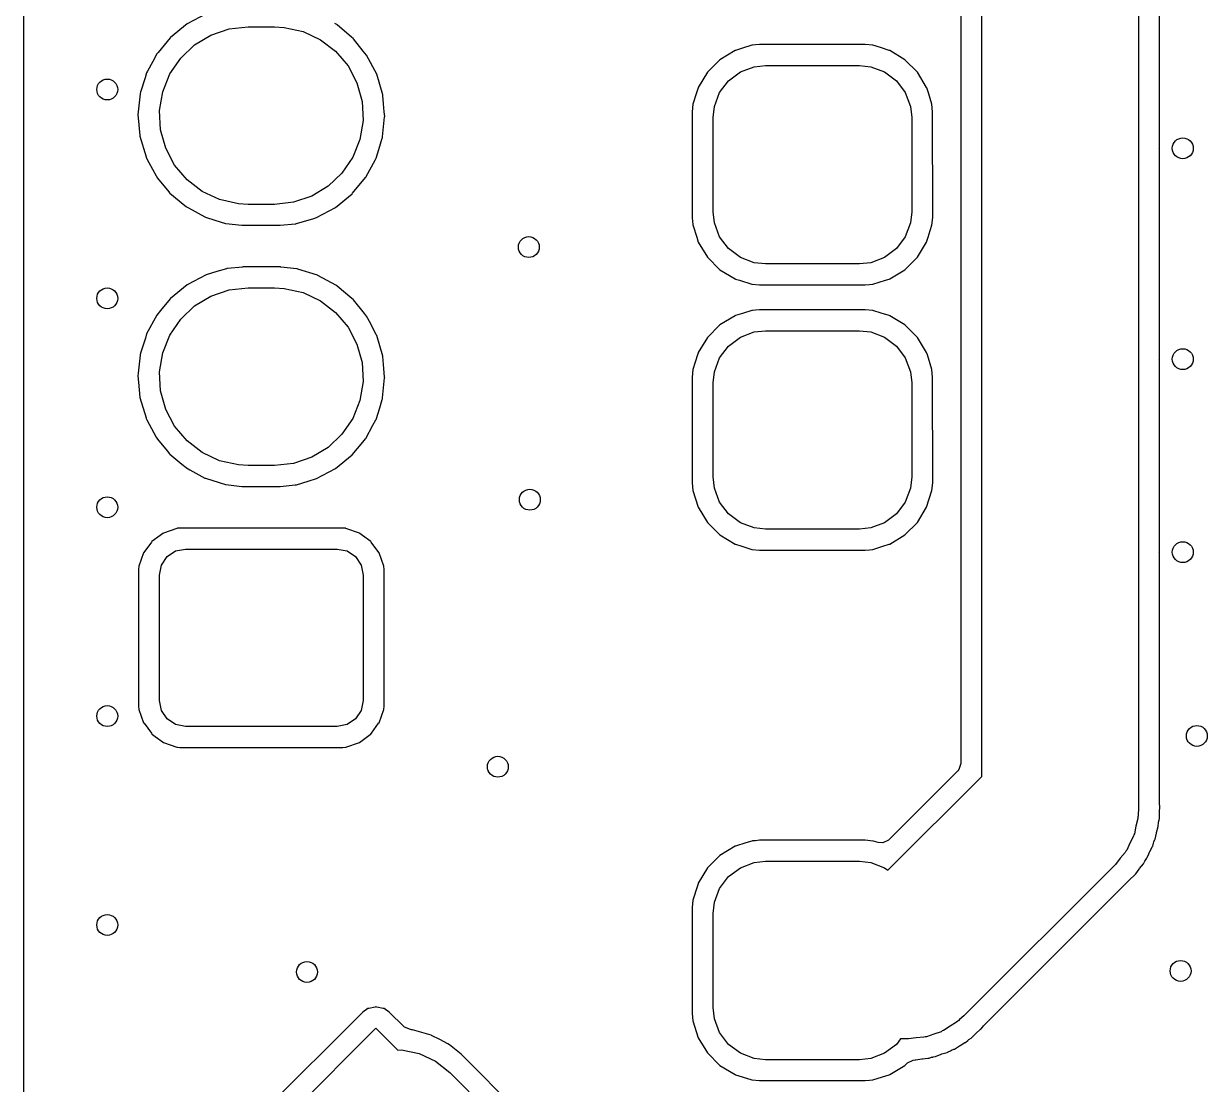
# Model space of a CAD drawing. Extents: x 100.2 to 143.8, y -109.8 to -50.2.
# Drawn here: x 100.2 to 111.53, y -70.53 to -60.37 of the extents above; entities that cross this region are included whole.
import ezdxf

# ---------------------------------------------------------------- set-up
doc = ezdxf.new("R2010")
doc.units = 0
doc.layers.add('BLACK', color=7, linetype='CONTINUOUS')

msp = doc.modelspace()

# ---------------------------------------------------------------- linework, layer by layer
at = {"layer": 'BLACK', "linetype": 'CONTINUOUS'}
for p, q in [((100.2, -103.278), (100.2, -56.7219)), ((109.37, -67.5786), (109.37, -58.78)), ((109.17, -58.8461), (109.17, -67.4545)), ((110.87, -59.0907), (110.87, -67.8892)), ((111.071, -61.558), (111.071, -59.7)), ((101.948, -60.2741), (101.766, -60.3708)), ((101.766, -60.3708), (101.606, -60.501)), ((103.196, -60.379), (103.177, -60.3685)), ((103.2, -60.3821), (103.196, -60.379)), ((103.338, -60.4979), (103.2, -60.3821)), ((103.2, -60.3821), (103.2, -60.3821)), ((101.606, -60.501), (101.603, -60.5047)), ((101.836, -60.573), (101.993, -60.4784)), ((101.993, -60.4784), (102.167, -60.4198)), ((102.167, -60.4198), (102.35, -60.4)), ((102.35, -60.4), (102.6, -60.4)), ((102.6, -60.4), (102.695, -60.4053)), ((102.695, -60.4053), (102.874, -60.4453)), ((102.874, -60.4453), (103.04, -60.5229)), ((103.354, -60.5114), (103.338, -60.4979)), ((101.603, -60.5047), (101.486, -60.6461)), ((101.603, -60.5047), (101.603, -60.5047)), ((101.703, -60.6991), (101.836, -60.573)), ((103.04, -60.5229), (103.186, -60.6345)), ((103.357, -60.5152), (103.354, -60.5114)), ((103.451, -60.632), (103.357, -60.5152)), ((103.357, -60.5152), (103.357, -60.5152)), ((107.082, -60.6042), (107.015, -60.6251)), ((107.171, -60.5762), (107.082, -60.6042)), ((107.176, -60.5757), (107.171, -60.5762)), ((107.204, -60.5731), (107.176, -60.5757)), ((107.176, -60.5757), (107.176, -60.5757)), ((107.244, -60.5695), (107.204, -60.5731)), ((107.75, -60.5695), (107.244, -60.5695)), ((108.256, -60.5695), (107.75, -60.5695)), ((108.329, -60.5762), (108.256, -60.5695)), ((108.4, -60.5986), (108.329, -60.5762)), ((108.485, -60.6251), (108.4, -60.5986)), ((101.475, -60.6597), (101.435, -60.7328)), ((101.486, -60.6461), (101.475, -60.6597)), ((101.599, -60.8509), (101.703, -60.6991)), ((103.186, -60.6345), (103.305, -60.7747)), ((103.483, -60.672), (103.451, -60.632)), ((103.579, -60.8546), (103.483, -60.672)), ((106.864, -60.7146), (106.745, -60.8345)), ((107.009, -60.6268), (106.864, -60.7146)), ((107.015, -60.6251), (107.009, -60.6268)), ((107.015, -60.6251), (107.015, -60.6251)), ((108.491, -60.6268), (108.485, -60.6251)), ((108.485, -60.6251), (108.485, -60.6251)), ((108.636, -60.7146), (108.491, -60.6268)), ((108.755, -60.8345), (108.636, -60.7146)), ((101.377, -60.8409), (101.362, -60.8899)), ((101.385, -60.8252), (101.377, -60.8409)), ((101.435, -60.7328), (101.385, -60.8252)), ((103.305, -60.7747), (103.39, -60.9371)), ((106.745, -60.8345), (106.657, -60.9794)), ((106.946, -60.9164), (107.06, -60.8314)), ((107.06, -60.8314), (107.192, -60.7817)), ((107.192, -60.7817), (107.3, -60.77)), ((107.3, -60.77), (108.2, -60.77)), ((108.2, -60.77), (108.308, -60.7817)), ((108.308, -60.7817), (108.44, -60.8314)), ((108.44, -60.8314), (108.554, -60.9164)), ((108.843, -60.9794), (108.755, -60.8345)), ((101.362, -60.8899), (101.319, -61.0271)), ((101.531, -61.0214), (101.599, -60.8509)), ((103.39, -60.9371), (103.439, -61.1141)), ((103.637, -61.0522), (103.579, -60.8546)), ((106.861, -61.0297), (106.946, -60.9164)), ((108.554, -60.9164), (108.639, -61.0297)), ((101.315, -61.0426), (101.297, -61.215)), ((101.316, -61.0377), (101.315, -61.0426)), ((101.315, -61.0426), (101.315, -61.0426)), ((101.319, -61.0271), (101.316, -61.0377)), ((101.501, -61.2026), (101.531, -61.0214)), ((103.637, -61.057), (103.637, -61.0522)), ((103.645, -61.1361), (103.637, -61.057)), ((103.637, -61.057), (103.637, -61.057)), ((106.64, -61.0331), (106.606, -61.1412)), ((106.655, -60.9851), (106.64, -61.0331)), ((106.657, -60.9794), (106.655, -60.9851)), ((106.655, -60.9851), (106.655, -60.9851)), ((106.812, -61.1624), (106.861, -61.0297)), ((108.639, -61.0297), (108.688, -61.1624)), ((108.845, -60.9851), (108.843, -60.9794)), ((108.86, -61.0331), (108.845, -60.9851)), ((108.845, -60.9851), (108.845, -60.9851)), ((108.894, -61.1412), (108.86, -61.0331)), ((103.439, -61.1141), (103.449, -61.2974)), ((103.652, -61.2137), (103.645, -61.1361)), ((106.606, -61.1412), (106.6, -61.2137)), ((106.8, -61.2697), (106.812, -61.1624)), ((108.688, -61.1624), (108.7, -61.2697)), ((108.9, -61.2137), (108.894, -61.1412)), ((101.297, -61.215), (101.294, -61.2426)), ((101.294, -61.2426), (101.297, -61.2718)), ((101.297, -61.2718), (101.312, -61.4398)), ((101.511, -61.3859), (101.501, -61.2026)), ((103.635, -61.4524), (103.655, -61.2622)), ((103.656, -61.2574), (103.652, -61.2137)), ((103.655, -61.2622), (103.656, -61.2574)), ((103.655, -61.2622), (103.655, -61.2622)), ((106.6, -61.2137), (106.6, -62.2263)), ((106.8, -62.1703), (106.8, -61.2697)), ((108.7, -61.2697), (108.7, -62.1703)), ((108.901, -62.2263), (108.9, -61.2137)), ((101.56, -61.5629), (101.511, -61.3859)), ((103.449, -61.2974), (103.419, -61.4786)), ((101.312, -61.4398), (101.313, -61.4478)), ((101.313, -61.4478), (101.371, -61.6454)), ((103.419, -61.4786), (103.351, -61.6491)), ((103.599, -61.5741), (103.633, -61.4669)), ((103.633, -61.4669), (103.634, -61.4623)), ((103.633, -61.4669), (103.633, -61.4669)), ((103.634, -61.4623), (103.635, -61.4524)), ((101.645, -61.7253), (101.56, -61.5629)), ((103.573, -61.6591), (103.599, -61.5741)), ((111.07, -61.563), (111.071, -61.558)), ((111.071, -61.568), (111.07, -61.563)), ((111.071, -63.577), (111.071, -61.568)), ((101.371, -61.6454), (101.374, -61.6497)), ((101.374, -61.6497), (101.374, -61.6497)), ((101.374, -61.6497), (101.399, -61.6978)), ((101.399, -61.6978), (101.467, -61.828)), ((101.764, -61.8655), (101.645, -61.7253)), ((103.351, -61.6491), (103.247, -61.8009)), ((103.475, -61.8403), (103.567, -61.6712)), ((103.567, -61.6712), (103.571, -61.6633)), ((103.571, -61.6633), (103.573, -61.6591)), ((103.571, -61.6633), (103.571, -61.6633)), ((101.467, -61.828), (101.482, -61.8475)), ((101.482, -61.8475), (101.588, -61.9788)), ((103.247, -61.8009), (103.114, -61.9271)), ((103.349, -61.9932), (103.472, -61.844)), ((103.472, -61.844), (103.475, -61.8403)), ((103.472, -61.844), (103.472, -61.844)), ((101.91, -61.9771), (101.764, -61.8655)), ((103.114, -61.9271), (102.957, -62.0216)), ((101.588, -61.9788), (101.596, -61.9886)), ((101.596, -61.9886), (101.6, -61.9917)), ((101.6, -61.9917), (101.6, -61.9917)), ((101.6, -61.9917), (101.743, -62.1121)), ((102.076, -62.0547), (101.91, -61.9771)), ((102.255, -62.0947), (102.076, -62.0547)), ((102.783, -62.0802), (102.6, -62.1)), ((102.957, -62.0216), (102.783, -62.0802)), ((103.184, -62.1292), (103.344, -61.999)), ((103.344, -61.999), (103.349, -61.9932)), ((101.743, -62.1121), (101.754, -62.121)), ((101.754, -62.121), (101.758, -62.1233)), ((101.758, -62.1233), (101.758, -62.1233)), ((101.758, -62.1233), (101.777, -62.1341)), ((101.777, -62.1341), (101.934, -62.2202)), ((102.35, -62.1), (102.255, -62.0947)), ((102.6, -62.1), (102.35, -62.1)), ((103.002, -62.2259), (103.184, -62.1292)), ((106.812, -62.2776), (106.8, -62.1703)), ((108.7, -62.1703), (108.688, -62.2776)), ((101.934, -62.2202), (101.939, -62.2217)), ((101.939, -62.2217), (101.939, -62.2217)), ((101.939, -62.2217), (102.029, -62.2502)), ((102.029, -62.2502), (102.131, -62.2825)), ((102.131, -62.2825), (102.135, -62.2831)), ((102.135, -62.2831), (102.135, -62.2831)), ((102.135, -62.2831), (102.288, -62.3002)), ((102.288, -62.3002), (102.288, -62.3002)), ((102.288, -62.3002), (102.291, -62.3005)), ((102.291, -62.3005), (102.652, -62.3005)), ((102.652, -62.3005), (102.654, -62.3003)), ((102.654, -62.3003), (102.8, -62.286)), ((102.654, -62.3003), (102.654, -62.3003)), ((102.8, -62.286), (102.805, -62.2855)), ((102.8, -62.286), (102.8, -62.286)), ((102.805, -62.2855), (102.81, -62.2841)), ((102.81, -62.2841), (102.976, -62.2339)), ((102.81, -62.2841), (102.81, -62.2841)), ((102.976, -62.2339), (103.002, -62.2259)), ((106.6, -62.2263), (106.6, -62.2285)), ((106.6, -62.2285), (106.6, -62.2285)), ((106.6, -62.2285), (106.605, -62.2914)), ((106.605, -62.2914), (106.606, -62.2988)), ((106.606, -62.2988), (106.608, -62.3038)), ((106.608, -62.3038), (106.608, -62.3039)), ((106.608, -62.3039), (106.642, -62.4129)), ((106.861, -62.4103), (106.812, -62.2776)), ((108.688, -62.2776), (108.639, -62.4103)), ((108.877, -62.3515), (108.894, -62.2988)), ((108.894, -62.2988), (108.901, -62.2263)), ((106.642, -62.4129), (106.657, -62.4606)), ((106.946, -62.5236), (106.861, -62.4103)), ((108.639, -62.4103), (108.554, -62.5236)), ((108.843, -62.4606), (108.858, -62.4129)), ((108.858, -62.4129), (108.877, -62.3515)), ((106.657, -62.4606), (106.745, -62.6055)), ((107.06, -62.6086), (106.946, -62.5236)), ((108.554, -62.5236), (108.44, -62.6086)), ((108.755, -62.6055), (108.843, -62.4606)), ((106.745, -62.6055), (106.864, -62.7254)), ((107.192, -62.6583), (107.06, -62.6086)), ((108.44, -62.6086), (108.308, -62.6583)), ((108.636, -62.7254), (108.755, -62.6055)), ((102.048, -62.7437), (101.948, -62.7741)), ((102.14, -62.7159), (102.048, -62.7437)), ((102.145, -62.7145), (102.14, -62.7159)), ((102.14, -62.7159), (102.14, -62.7159)), ((102.15, -62.714), (102.145, -62.7145)), ((102.296, -62.6997), (102.15, -62.714)), ((102.15, -62.714), (102.15, -62.714)), ((102.298, -62.6995), (102.296, -62.6997)), ((102.296, -62.6997), (102.296, -62.6997)), ((102.659, -62.6995), (102.298, -62.6995)), ((102.662, -62.6998), (102.659, -62.6995)), ((102.815, -62.7169), (102.662, -62.6998)), ((102.662, -62.6998), (102.662, -62.6998)), ((102.819, -62.7175), (102.815, -62.7169)), ((102.815, -62.7169), (102.815, -62.7169)), ((102.824, -62.7189), (102.819, -62.7175)), ((103.011, -62.7783), (102.824, -62.7189)), ((106.864, -62.7254), (107.009, -62.8132)), ((107.3, -62.67), (107.192, -62.6583)), ((108.2, -62.67), (107.3, -62.67)), ((108.308, -62.6583), (108.2, -62.67)), ((108.491, -62.8132), (108.636, -62.7254)), ((101.766, -62.8708), (101.606, -63.001)), ((101.948, -62.7741), (101.766, -62.8708)), ((103.016, -62.7798), (103.011, -62.7783)), ((103.011, -62.7783), (103.011, -62.7783)), ((103.104, -62.8283), (103.016, -62.7798)), ((103.189, -62.875), (103.104, -62.8283)), ((103.196, -62.879), (103.189, -62.875)), ((103.2, -62.8821), (103.196, -62.879)), ((107.009, -62.8132), (107.015, -62.8149)), ((107.015, -62.8149), (107.015, -62.8149)), ((107.015, -62.8149), (107.051, -62.8261)), ((107.051, -62.8261), (107.171, -62.8638)), ((107.171, -62.8638), (107.244, -62.8705)), ((107.244, -62.8705), (107.75, -62.8705)), ((107.75, -62.8705), (108.256, -62.8705)), ((108.256, -62.8705), (108.296, -62.8669)), ((108.296, -62.8669), (108.324, -62.8643)), ((108.324, -62.8643), (108.329, -62.8638)), ((108.324, -62.8643), (108.324, -62.8643)), ((108.329, -62.8638), (108.449, -62.8261)), ((108.449, -62.8261), (108.485, -62.8149)), ((108.485, -62.8149), (108.491, -62.8132)), ((108.485, -62.8149), (108.485, -62.8149)), ((101.836, -63.073), (101.993, -62.9784)), ((101.993, -62.9784), (102.167, -62.9198)), ((102.167, -62.9198), (102.35, -62.9)), ((102.35, -62.9), (102.6, -62.9)), ((102.6, -62.9), (102.695, -62.9053)), ((102.695, -62.9053), (102.874, -62.9453)), ((102.874, -62.9453), (103.04, -63.0229)), ((103.342, -63.001), (103.2, -62.8821)), ((103.2, -62.8821), (103.2, -62.8821)), ((101.603, -63.0047), (101.511, -63.1162)), ((101.606, -63.001), (101.603, -63.0047)), ((101.603, -63.0047), (101.603, -63.0047)), ((101.703, -63.1991), (101.836, -63.073)), ((103.04, -63.0229), (103.186, -63.1345)), ((103.354, -63.0114), (103.342, -63.001)), ((103.357, -63.0152), (103.354, -63.0114)), ((103.462, -63.1456), (103.357, -63.0152)), ((103.357, -63.0152), (103.357, -63.0152)), ((101.475, -63.1597), (101.377, -63.3409)), ((101.511, -63.1162), (101.475, -63.1597)), ((101.599, -63.3509), (101.703, -63.1991)), ((103.186, -63.1345), (103.305, -63.2747)), ((103.483, -63.172), (103.462, -63.1456)), ((103.522, -63.2454), (103.483, -63.172)), ((107.009, -63.1668), (106.864, -63.2546)), ((107.015, -63.1651), (107.009, -63.1668)), ((107.08, -63.1448), (107.015, -63.1651)), ((107.015, -63.1651), (107.015, -63.1651)), ((107.171, -63.1162), (107.08, -63.1448)), ((107.176, -63.1157), (107.171, -63.1162)), ((107.204, -63.1131), (107.176, -63.1157)), ((107.176, -63.1157), (107.176, -63.1157)), ((107.244, -63.1095), (107.204, -63.1131)), ((107.75, -63.1095), (107.244, -63.1095)), ((108.256, -63.1095), (107.75, -63.1095)), ((108.329, -63.1162), (108.256, -63.1095)), ((108.407, -63.1405), (108.329, -63.1162)), ((108.485, -63.1651), (108.407, -63.1405)), ((108.491, -63.1668), (108.485, -63.1651)), ((108.485, -63.1651), (108.485, -63.1651)), ((108.636, -63.2546), (108.491, -63.1668)), ((103.305, -63.2747), (103.39, -63.4371)), ((103.575, -63.3483), (103.522, -63.2454)), ((106.864, -63.2546), (106.745, -63.3745)), ((107.06, -63.3714), (107.192, -63.3217)), ((107.192, -63.3217), (107.3, -63.31)), ((107.3, -63.31), (108.2, -63.31)), ((108.2, -63.31), (108.308, -63.3217)), ((108.308, -63.3217), (108.44, -63.3714)), ((108.755, -63.3745), (108.636, -63.2546)), ((101.365, -63.3796), (101.323, -63.5143)), ((101.377, -63.3409), (101.365, -63.3796)), ((101.531, -63.5214), (101.599, -63.3509)), ((103.39, -63.4371), (103.439, -63.6141)), ((103.579, -63.3546), (103.575, -63.3483)), ((103.637, -63.5522), (103.579, -63.3546)), ((106.745, -63.3745), (106.657, -63.5194)), ((106.946, -63.4564), (107.06, -63.3714)), ((108.44, -63.3714), (108.554, -63.4564)), ((108.843, -63.5194), (108.755, -63.3745)), ((101.315, -63.5426), (101.297, -63.7166)), ((101.316, -63.5377), (101.315, -63.5426)), ((101.315, -63.5426), (101.315, -63.5426)), ((101.323, -63.5143), (101.316, -63.5377)), ((101.501, -63.7026), (101.531, -63.5214)), ((103.637, -63.557), (103.637, -63.5522)), ((103.637, -63.557), (103.637, -63.557)), ((103.648, -63.6706), (103.637, -63.557)), ((106.65, -63.5404), (106.606, -63.6812)), ((106.655, -63.5251), (106.65, -63.5404)), ((106.657, -63.5194), (106.655, -63.5251)), ((106.655, -63.5251), (106.655, -63.5251)), ((106.861, -63.5697), (106.946, -63.4564)), ((108.554, -63.4564), (108.639, -63.5697)), ((108.845, -63.5251), (108.843, -63.5194)), ((108.85, -63.5404), (108.845, -63.5251)), ((108.845, -63.5251), (108.845, -63.5251)), ((108.894, -63.6812), (108.85, -63.5404)), ((103.439, -63.6141), (103.449, -63.7974)), ((103.655, -63.7537), (103.648, -63.6706)), ((106.812, -63.7024), (106.861, -63.5697)), ((108.639, -63.5697), (108.688, -63.7024)), ((111.07, -63.582), (111.071, -63.577)), ((111.071, -63.587), (111.07, -63.582)), ((111.071, -65.425), (111.071, -63.587)), ((101.297, -63.7166), (101.294, -63.7426)), ((101.294, -63.7426), (101.3, -63.8026)), ((101.511, -63.8859), (101.501, -63.7026)), ((103.635, -63.9524), (103.655, -63.7622)), ((103.656, -63.7574), (103.655, -63.7537)), ((103.655, -63.7622), (103.656, -63.7574)), ((103.655, -63.7622), (103.655, -63.7622)), ((106.606, -63.6812), (106.6, -63.7537)), ((106.6, -63.7537), (106.6, -64.7663)), ((106.8, -63.8097), (106.812, -63.7024)), ((108.688, -63.7024), (108.7, -63.8097)), ((108.9, -63.7537), (108.894, -63.6812)), ((108.901, -64.7663), (108.9, -63.7537)), ((101.3, -63.8026), (101.307, -63.8755)), ((101.307, -63.8755), (101.313, -63.9478)), ((101.56, -64.0629), (101.511, -63.8859)), ((103.449, -63.7974), (103.419, -63.9786)), ((106.8, -64.7103), (106.8, -63.8097)), ((108.7, -63.8097), (108.7, -64.7103)), ((101.313, -63.9478), (101.371, -64.1454)), ((103.419, -63.9786), (103.351, -64.1491)), ((103.608, -64.0474), (103.633, -63.9669)), ((103.633, -63.9669), (103.634, -63.9623)), ((103.633, -63.9669), (103.633, -63.9669)), ((103.634, -63.9623), (103.635, -63.9524)), ((101.645, -64.2253), (101.56, -64.0629)), ((103.573, -64.1591), (103.608, -64.0474)), ((101.371, -64.1454), (101.374, -64.1497)), ((101.374, -64.1497), (101.374, -64.1497)), ((101.374, -64.1497), (101.38, -64.1617)), ((101.38, -64.1617), (101.467, -64.328)), ((101.764, -64.3655), (101.645, -64.2253)), ((103.351, -64.1491), (103.247, -64.3009)), ((103.475, -64.3403), (103.543, -64.2152)), ((103.543, -64.2152), (103.571, -64.1633)), ((103.571, -64.1633), (103.573, -64.1591)), ((103.571, -64.1633), (103.571, -64.1633)), ((101.467, -64.328), (101.482, -64.3475)), ((101.482, -64.3475), (101.572, -64.4594)), ((103.247, -64.3009), (103.114, -64.4271)), ((103.445, -64.3772), (103.472, -64.344)), ((103.472, -64.344), (103.475, -64.3403)), ((103.472, -64.344), (103.472, -64.344)), ((101.572, -64.4594), (101.596, -64.4886)), ((101.91, -64.4771), (101.764, -64.3655)), ((103.114, -64.4271), (102.957, -64.5216)), ((103.344, -64.499), (103.445, -64.3772)), ((101.596, -64.4886), (101.6, -64.4917)), ((101.6, -64.4917), (101.6, -64.4917)), ((101.6, -64.4917), (101.713, -64.5873)), ((102.076, -64.5547), (101.91, -64.4771)), ((102.255, -64.5947), (102.076, -64.5547)), ((102.783, -64.5802), (102.6, -64.6)), ((102.957, -64.5216), (102.783, -64.5802)), ((103.184, -64.6292), (103.344, -64.499)), ((101.713, -64.5873), (101.754, -64.621)), ((101.754, -64.621), (101.758, -64.6233)), ((101.758, -64.6233), (101.758, -64.6233)), ((101.758, -64.6233), (101.79, -64.6411)), ((101.79, -64.6411), (101.934, -64.7202)), ((102.35, -64.6), (102.255, -64.5947)), ((102.6, -64.6), (102.35, -64.6)), ((103.002, -64.7259), (103.184, -64.6292)), ((101.934, -64.7202), (101.939, -64.7217)), ((101.939, -64.7217), (101.939, -64.7217)), ((101.939, -64.7217), (102.072, -64.764)), ((102.072, -64.764), (102.131, -64.7825)), ((102.131, -64.7825), (102.135, -64.7831)), ((102.135, -64.7831), (102.135, -64.7831)), ((102.135, -64.7831), (102.288, -64.8002)), ((102.288, -64.8002), (102.288, -64.8002)), ((102.288, -64.8002), (102.291, -64.8005)), ((102.291, -64.8005), (102.652, -64.8005)), ((102.652, -64.8005), (102.654, -64.8003)), ((102.654, -64.8003), (102.8, -64.786)), ((102.654, -64.8003), (102.654, -64.8003)), ((102.8, -64.786), (102.805, -64.7855)), ((102.8, -64.786), (102.8, -64.786)), ((102.805, -64.7855), (102.81, -64.7841)), ((102.81, -64.7841), (102.922, -64.7501)), ((102.81, -64.7841), (102.81, -64.7841)), ((102.922, -64.7501), (103.002, -64.7259)), ((106.6, -64.7663), (106.606, -64.8388)), ((106.812, -64.8176), (106.8, -64.7103)), ((108.7, -64.7103), (108.688, -64.8176)), ((108.894, -64.8388), (108.901, -64.7663)), ((106.606, -64.8388), (106.657, -65.0006)), ((106.861, -64.9503), (106.812, -64.8176)), ((108.688, -64.8176), (108.639, -64.9503)), ((108.843, -65.0006), (108.894, -64.8388)), ((106.657, -65.0006), (106.745, -65.1455)), ((106.946, -65.0636), (106.861, -64.9503)), ((108.639, -64.9503), (108.554, -65.0636)), ((108.755, -65.1455), (108.843, -65.0006)), ((106.745, -65.1455), (106.864, -65.2654)), ((107.06, -65.1486), (106.946, -65.0636)), ((108.554, -65.0636), (108.44, -65.1486)), ((108.636, -65.2654), (108.755, -65.1455)), ((101.531, -65.2518), (101.507, -65.2692)), ((101.537, -65.2474), (101.531, -65.2518)), ((101.531, -65.2518), (101.531, -65.2518)), ((101.665, -65.2025), (101.537, -65.2474)), ((101.671, -65.2019), (101.665, -65.2025)), ((101.694, -65.1997), (101.671, -65.2019)), ((101.671, -65.2019), (101.671, -65.2019)), ((101.696, -65.1995), (101.694, -65.1997)), ((101.694, -65.1997), (101.694, -65.1997)), ((103.254, -65.1995), (101.696, -65.1995)), ((103.256, -65.1997), (103.254, -65.1995)), ((103.279, -65.2019), (103.256, -65.1997)), ((103.256, -65.1997), (103.256, -65.1997)), ((103.285, -65.2025), (103.279, -65.2019)), ((103.279, -65.2019), (103.279, -65.2019)), ((103.413, -65.2474), (103.285, -65.2025)), ((103.419, -65.2518), (103.413, -65.2474)), ((103.443, -65.2692), (103.419, -65.2518)), ((103.419, -65.2518), (103.419, -65.2518)), ((107.192, -65.1983), (107.06, -65.1486)), ((107.3, -65.21), (107.192, -65.1983)), ((108.2, -65.21), (107.3, -65.21)), ((108.308, -65.1983), (108.2, -65.21)), ((108.44, -65.1486), (108.308, -65.1983)), ((101.423, -65.3338), (101.359, -65.4213)), ((101.428, -65.3279), (101.423, -65.3338)), ((101.507, -65.2692), (101.428, -65.3279)), ((103.522, -65.3279), (103.443, -65.2692)), ((103.527, -65.3338), (103.522, -65.3279)), ((103.591, -65.4213), (103.527, -65.3338)), ((106.864, -65.2654), (107.009, -65.3532)), ((107.009, -65.3532), (107.015, -65.3549)), ((107.015, -65.3549), (107.015, -65.3549)), ((107.015, -65.3549), (107.075, -65.3736)), ((107.075, -65.3736), (107.171, -65.4038)), ((108.329, -65.4038), (108.425, -65.3736)), ((108.425, -65.3736), (108.485, -65.3549)), ((108.485, -65.3549), (108.491, -65.3532)), ((108.485, -65.3549), (108.485, -65.3549)), ((108.491, -65.3532), (108.636, -65.2654)), ((101.347, -65.4368), (101.302, -65.5646)), ((101.359, -65.4213), (101.347, -65.4368)), ((101.519, -65.5543), (101.573, -65.4732)), ((101.573, -65.4732), (101.654, -65.419)), ((101.654, -65.419), (101.75, -65.4)), ((101.75, -65.4), (103.2, -65.4)), ((103.2, -65.4), (103.296, -65.419)), ((103.296, -65.419), (103.377, -65.4732)), ((103.377, -65.4732), (103.431, -65.5543)), ((103.603, -65.4368), (103.591, -65.4213)), ((103.648, -65.5646), (103.603, -65.4368)), ((107.171, -65.4038), (107.244, -65.4105)), ((107.244, -65.4105), (107.75, -65.4105)), ((107.75, -65.4105), (108.256, -65.4105)), ((108.256, -65.4105), (108.296, -65.4069)), ((108.296, -65.4069), (108.324, -65.4043)), ((108.324, -65.4043), (108.329, -65.4038)), ((108.324, -65.4043), (108.324, -65.4043)), ((111.07, -65.43), (111.071, -65.425)), ((111.071, -65.435), (111.07, -65.43)), ((111.071, -67.8231), (111.071, -65.435)), ((101.302, -65.5646), (101.3, -65.5962)), ((101.3, -65.5962), (101.3, -66.9038)), ((101.5, -65.65), (101.519, -65.5543)), ((103.431, -65.5543), (103.45, -65.65)), ((103.651, -65.5962), (103.648, -65.5646)), ((103.651, -66.9038), (103.651, -65.5962)), ((101.5, -66.85), (101.5, -65.65)), ((103.45, -65.65), (103.45, -66.85)), ((101.3, -66.9038), (101.302, -66.9354)), ((101.302, -66.9354), (101.347, -67.0632)), ((101.519, -66.9457), (101.5, -66.85)), ((101.573, -67.0268), (101.519, -66.9457)), ((103.431, -66.9457), (103.377, -67.0268)), ((103.45, -66.85), (103.431, -66.9457)), ((103.603, -67.0632), (103.648, -66.9354)), ((103.648, -66.9354), (103.651, -66.9038)), ((101.347, -67.0632), (101.352, -67.0691)), ((101.352, -67.0691), (101.352, -67.0691)), ((101.352, -67.0691), (101.422, -67.1647)), ((101.654, -67.081), (101.573, -67.0268)), ((103.377, -67.0268), (103.296, -67.081)), ((103.528, -67.1647), (103.598, -67.0691)), ((103.598, -67.0691), (103.603, -67.0632)), ((103.598, -67.0691), (103.598, -67.0691)), ((101.422, -67.1647), (101.428, -67.1722)), ((101.428, -67.1722), (101.434, -67.1766)), ((101.434, -67.1766), (101.458, -67.1941)), ((101.75, -67.1), (101.654, -67.081)), ((103.2, -67.1), (101.75, -67.1)), ((103.296, -67.081), (103.2, -67.1)), ((103.492, -67.1941), (103.516, -67.1766)), ((103.516, -67.1766), (103.522, -67.1722)), ((103.522, -67.1722), (103.528, -67.1647)), ((101.458, -67.1941), (101.537, -67.2526)), ((101.537, -67.2526), (101.665, -67.2975)), ((101.665, -67.2975), (101.671, -67.2981)), ((101.671, -67.2981), (101.671, -67.2981)), ((101.671, -67.2981), (101.694, -67.3003)), ((103.256, -67.3003), (103.279, -67.2981)), ((103.279, -67.2981), (103.285, -67.2975)), ((103.279, -67.2981), (103.279, -67.2981)), ((103.285, -67.2975), (103.413, -67.2526)), ((103.413, -67.2526), (103.492, -67.1941)), ((101.694, -67.3003), (101.694, -67.3003)), ((101.694, -67.3003), (101.696, -67.3005)), ((101.696, -67.3005), (103.254, -67.3005)), ((103.254, -67.3005), (103.256, -67.3003)), ((103.256, -67.3003), (103.256, -67.3003)), ((109.141, -67.5245), (108.478, -68.1872)), ((109.151, -67.5127), (109.141, -67.5245)), ((109.17, -67.4545), (109.151, -67.5127)), ((108.473, -68.4758), (109.37, -67.5786)), ((111.071, -67.8355), (111.071, -67.8231)), ((111.075, -67.8659), (111.071, -67.8355)), ((111.071, -67.9197), (111.075, -67.8659)), ((110.865, -67.9639), (110.864, -67.9819)), ((110.867, -67.9559), (110.865, -67.9639)), ((110.87, -67.8892), (110.867, -67.9428)), ((110.867, -67.9428), (110.867, -67.9559)), ((111.071, -67.9221), (111.071, -67.9197)), ((111.071, -67.9297), (111.071, -67.9221)), ((111.071, -67.9828), (111.071, -67.9297)), ((110.847, -68.0537), (110.832, -68.126)), ((110.864, -67.9819), (110.847, -68.0537)), ((111.044, -68.1143), (111.06, -68.0584)), ((111.06, -68.0584), (111.061, -68.0474)), ((111.061, -68.0474), (111.063, -68.0298)), ((111.063, -68.0298), (111.064, -68.0172)), ((111.064, -68.0172), (111.069, -67.9928)), ((111.069, -67.9928), (111.07, -67.9891)), ((111.07, -67.9891), (111.071, -67.9828)), ((107.171, -68.1962), (107.111, -68.215)), ((107.176, -68.1957), (107.171, -68.1962)), ((107.204, -68.1931), (107.176, -68.1957)), ((107.176, -68.1957), (107.176, -68.1957)), ((107.244, -68.1895), (107.204, -68.1931)), ((107.75, -68.1895), (107.244, -68.1895)), ((108.256, -68.1895), (107.75, -68.1895)), ((108.329, -68.1962), (108.256, -68.1895)), ((108.334, -68.1977), (108.329, -68.1962)), ((108.378, -68.2116), (108.334, -68.1977)), ((108.334, -68.1977), (108.334, -68.1977)), ((108.478, -68.1872), (108.423, -68.215)), ((110.823, -68.1507), (110.789, -68.2164)), ((110.826, -68.1379), (110.823, -68.1507)), ((110.832, -68.126), (110.826, -68.1379)), ((111.015, -68.2165), (111.019, -68.2044)), ((111.019, -68.2044), (111.029, -68.1827)), ((111.029, -68.1827), (111.031, -68.1781)), ((111.029, -68.1827), (111.029, -68.1827)), ((111.031, -68.1781), (111.043, -68.1213)), ((111.043, -68.1213), (111.044, -68.1143)), ((107.009, -68.2468), (106.864, -68.3346)), ((107.015, -68.2451), (107.009, -68.2468)), ((107.111, -68.215), (107.015, -68.2451)), ((107.015, -68.2451), (107.015, -68.2451)), ((108.423, -68.215), (108.378, -68.2116)), ((110.744, -68.3054), (110.696, -68.3617)), ((110.75, -68.2937), (110.744, -68.3054)), ((110.758, -68.2833), (110.75, -68.2937)), ((110.789, -68.2164), (110.758, -68.2833)), ((110.958, -68.3466), (110.97, -68.3189)), ((110.97, -68.3189), (110.977, -68.3021)), ((110.977, -68.3021), (110.98, -68.2955)), ((110.98, -68.2955), (111.004, -68.2499)), ((111.004, -68.2499), (111.007, -68.244)), ((111.007, -68.244), (111.015, -68.2165)), ((106.864, -68.3346), (106.745, -68.4545)), ((107.06, -68.4514), (107.192, -68.4017)), ((107.192, -68.4017), (107.3, -68.39)), ((107.3, -68.39), (108.2, -68.39)), ((108.2, -68.39), (108.308, -68.4017)), ((108.308, -68.4017), (108.44, -68.4514)), ((110.65, -68.4196), (109.2, -69.8703)), ((110.696, -68.3617), (110.65, -68.4196)), ((110.881, -68.4602), (110.918, -68.4152)), ((110.918, -68.4152), (110.931, -68.3897)), ((110.931, -68.3897), (110.938, -68.3788)), ((110.938, -68.3788), (110.951, -68.3594)), ((110.951, -68.3594), (110.954, -68.3553)), ((110.954, -68.3553), (110.958, -68.3466)), ((106.745, -68.4545), (106.657, -68.5994)), ((106.861, -68.6497), (106.946, -68.5364)), ((106.946, -68.5364), (107.06, -68.4514)), ((108.44, -68.4514), (108.473, -68.4758)), ((110.783, -68.5701), (110.84, -68.517)), ((110.84, -68.517), (110.843, -68.5135)), ((110.843, -68.5135), (110.846, -68.5094)), ((110.846, -68.5094), (110.877, -68.466)), ((110.846, -68.5094), (110.846, -68.5094)), ((110.877, -68.466), (110.881, -68.4602)), ((106.649, -68.6257), (106.606, -68.7612)), ((106.655, -68.6051), (106.649, -68.6257)), ((106.657, -68.5994), (106.655, -68.6051)), ((106.655, -68.6051), (106.655, -68.6051)), ((106.812, -68.7824), (106.861, -68.6497)), ((109.388, -69.9654), (110.781, -68.572)), ((110.781, -68.572), (110.783, -68.5701)), ((106.606, -68.7612), (106.6, -68.8337)), ((106.6, -68.8337), (106.6, -69.8463)), ((106.8, -68.8897), (106.812, -68.7824)), ((106.8, -69.7903), (106.8, -68.8897)), ((103.563, -69.7867), (103.504, -69.7985)), ((103.572, -69.7848), (103.563, -69.7867)), ((103.582, -69.7867), (103.572, -69.7848)), ((103.641, -69.7985), (103.582, -69.7867)), ((106.812, -69.8976), (106.8, -69.7903)), ((103.445, -69.8335), (102.285, -70.9928)), ((103.494, -69.8004), (103.445, -69.8335)), ((103.504, -69.7985), (103.494, -69.8004)), ((103.504, -69.7985), (103.504, -69.7985)), ((103.651, -69.8004), (103.641, -69.7985)), ((103.641, -69.7985), (103.641, -69.7985)), ((103.7, -69.8335), (103.651, -69.8004)), ((103.84, -69.9736), (103.7, -69.8335)), ((106.6, -69.8463), (106.606, -69.9188)), ((106.861, -70.0303), (106.812, -69.8976)), ((109.159, -69.9059), (109.15, -69.9154)), ((109.2, -69.8703), (109.159, -69.9059)), ((102.441, -71.1206), (103.572, -69.9893)), ((103.572, -69.9893), (103.781, -70.1978)), ((103.846, -69.979), (103.84, -69.9736)), ((103.903, -70.0024), (103.846, -69.979)), ((103.913, -70.0032), (103.903, -70.0024)), ((103.918, -70.0036), (103.913, -70.0032)), ((103.923, -70.0049), (103.918, -70.0036)), ((104.099, -70.0554), (103.923, -70.0049)), ((106.606, -69.9188), (106.657, -70.0806)), ((108.993, -70.0151), (108.981, -70.0219)), ((109.005, -70.0106), (108.993, -70.0151)), ((109.067, -69.9701), (109.005, -70.0106)), ((109.13, -69.9318), (109.067, -69.9701)), ((109.143, -69.9199), (109.13, -69.9318)), ((109.15, -69.9154), (109.143, -69.9199)), ((109.318, -70.0356), (109.357, -70.0021)), ((109.357, -70.0021), (109.361, -69.9989)), ((109.357, -70.0021), (109.357, -70.0021)), ((109.361, -69.9989), (109.38, -69.9747)), ((109.38, -69.9747), (109.388, -69.9654)), ((104.104, -70.0568), (104.099, -70.0554)), ((104.099, -70.0554), (104.099, -70.0554)), ((104.183, -70.0982), (104.104, -70.0568)), ((104.26, -70.1385), (104.183, -70.0982)), ((106.657, -70.0806), (106.745, -70.2255)), ((106.946, -70.1436), (106.861, -70.0303)), ((108.594, -70.09), (108.554, -70.1436)), ((108.669, -70.09), (108.594, -70.09)), ((108.743, -70.0814), (108.669, -70.09)), ((108.816, -70.0755), (108.743, -70.0814)), ((108.829, -70.0714), (108.816, -70.0755)), ((108.842, -70.0699), (108.829, -70.0714)), ((108.911, -70.0447), (108.842, -70.0699)), ((108.981, -70.0219), (108.911, -70.0447)), ((109.164, -70.1527), (109.21, -70.127)), ((109.21, -70.127), (109.214, -70.1245)), ((109.21, -70.127), (109.21, -70.127)), ((109.214, -70.1245), (109.236, -70.1059)), ((109.236, -70.1059), (109.246, -70.0982)), ((109.246, -70.0982), (109.27, -70.0825)), ((109.27, -70.0825), (109.275, -70.0782)), ((109.275, -70.0782), (109.313, -70.0407)), ((109.313, -70.0407), (109.318, -70.0356)), ((103.781, -70.1978), (103.816, -70.1968)), ((103.816, -70.1968), (103.986, -70.2322)), ((103.986, -70.2322), (104.143, -70.3057)), ((104.275, -70.1462), (104.26, -70.1385)), ((104.387, -70.2376), (104.275, -70.1462)), ((105.025, -70.8754), (104.387, -70.2376)), ((106.745, -70.2255), (106.864, -70.3454)), ((107.06, -70.2286), (106.946, -70.1436)), ((107.192, -70.2783), (107.06, -70.2286)), ((108.44, -70.2286), (108.308, -70.2783)), ((108.554, -70.1436), (108.44, -70.2286)), ((108.929, -70.2593), (108.983, -70.2379)), ((108.983, -70.2379), (108.99, -70.2355)), ((108.99, -70.2355), (109.041, -70.2196)), ((109.041, -70.2196), (109.046, -70.2181)), ((109.046, -70.2181), (109.05, -70.2157)), ((109.05, -70.2157), (109.071, -70.2042)), ((109.071, -70.2042), (109.082, -70.1988)), ((109.082, -70.1988), (109.104, -70.1901)), ((109.104, -70.1901), (109.109, -70.1882)), ((109.104, -70.1901), (109.104, -70.1901)), ((109.109, -70.1882), (109.158, -70.1564)), ((109.158, -70.1564), (109.164, -70.1527)), ((104.143, -70.3057), (104.279, -70.4135)), ((106.864, -70.3454), (107.009, -70.4332)), ((107.3, -70.29), (107.192, -70.2783)), ((108.2, -70.29), (107.3, -70.29)), ((108.308, -70.2783), (108.2, -70.29)), ((108.491, -70.4332), (108.636, -70.3454)), ((108.636, -70.3454), (108.659, -70.3216)), ((108.659, -70.3216), (108.714, -70.2938)), ((108.714, -70.2938), (108.732, -70.2926)), ((108.732, -70.2926), (108.739, -70.2928)), ((108.739, -70.2928), (108.796, -70.2828)), ((108.796, -70.2828), (108.804, -70.2818)), ((108.804, -70.2818), (108.856, -70.2764)), ((108.856, -70.2764), (108.861, -70.2759)), ((108.856, -70.2764), (108.856, -70.2764)), ((108.861, -70.2759), (108.866, -70.2744)), ((108.866, -70.2744), (108.889, -70.2673)), ((108.866, -70.2744), (108.866, -70.2744)), ((108.889, -70.2673), (108.901, -70.2643)), ((108.901, -70.2643), (108.906, -70.2635)), ((108.906, -70.2635), (108.924, -70.2602)), ((108.924, -70.2602), (108.929, -70.2593)), ((108.924, -70.2602), (108.924, -70.2602)), ((104.279, -70.4135), (104.93, -71.0639)), ((107.009, -70.4332), (107.015, -70.4349)), ((107.015, -70.4349), (107.015, -70.4349)), ((107.015, -70.4349), (107.078, -70.4546)), ((107.078, -70.4546), (107.171, -70.4838)), ((108.329, -70.4838), (108.422, -70.4546)), ((108.422, -70.4546), (108.485, -70.4349)), ((108.485, -70.4349), (108.491, -70.4332)), ((108.485, -70.4349), (108.485, -70.4349)), ((107.171, -70.4838), (107.244, -70.4905)), ((107.244, -70.4905), (107.75, -70.4905)), ((107.75, -70.4905), (108.256, -70.4905)), ((108.256, -70.4905), (108.296, -70.4869)), ((108.296, -70.4869), (108.324, -70.4843)), ((108.324, -70.4843), (108.329, -70.4838)), ((108.324, -70.4843), (108.324, -70.4843))]:
    msp.add_line(p, q, dxfattribs=at)
at = {"layer": 'BLACK'}
for centre in [(101, -61), (111.295, -61.563), (105.035, -62.509), (101, -63), (111.295, -63.582), (101, -65), (105.045, -64.928), (111.295, -65.43), (101, -67), (111.43, -67.19), (104.739, -67.485), (101, -69), (102.912, -69.45), (111.274, -69.44)]:
    msp.add_circle(centre, 0.1, dxfattribs=at)

doc.saveas('drawing.dxf')
